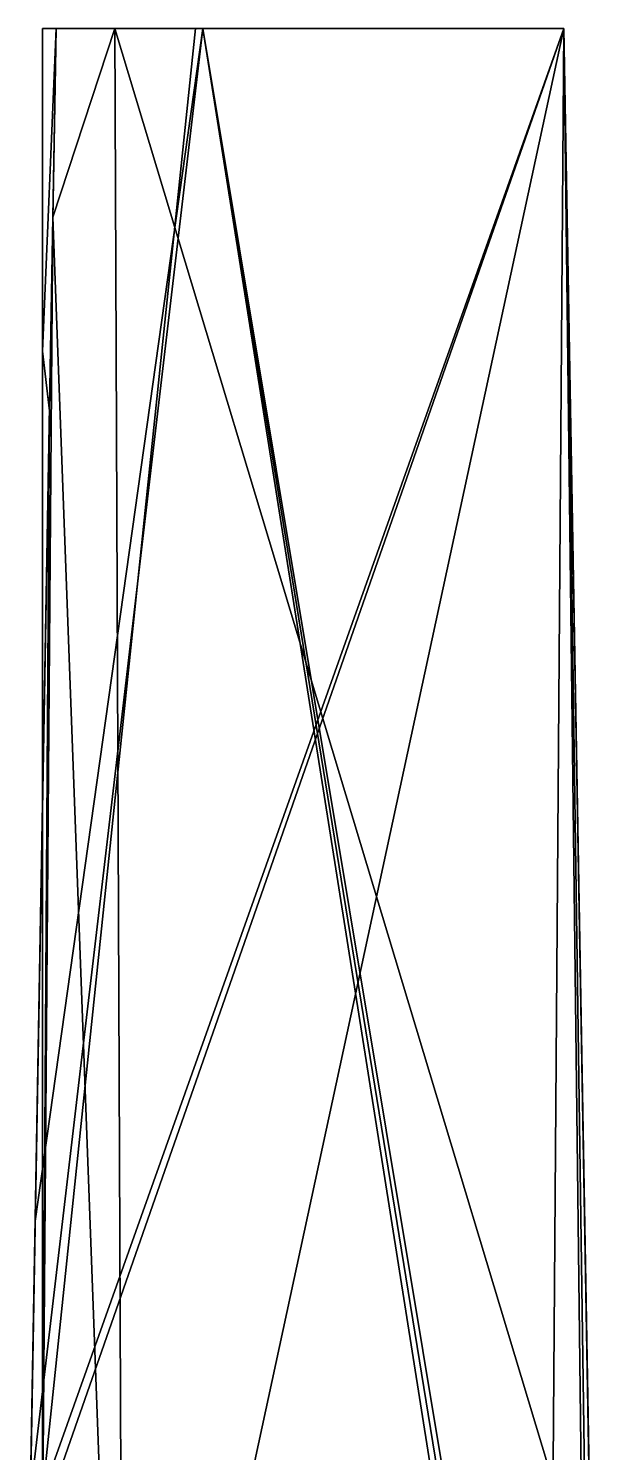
# Model space of a CAD drawing. Extents: x -4 to 137, y -13 to 10.
# Drawn here: x 134.02 to 136.67, y 3.93 to 10.42 of the extents above; entities that cross this region are included whole.
import ezdxf

# ---------------------------------------------------------------- set-up
doc = ezdxf.new("R2010")
doc.units = 0
doc.header["$MEASUREMENT"] = 0

msp = doc.modelspace()

# ---------------------------------------------------------------- linework, layer by layer
for points in [[(134.141129, 10.421289, -21.080412), (134.141129, 10.421292, -22.322254), (134.015686, 3.235027, -21.080412)], [(134.126114, 9.560989, -22.337276), (134.015686, 3.235027, -21.080412), (134.141129, 10.421292, -22.322254)], [(134.015686, 3.235027, -21.080412), (134.024536, 3.742153, -20.424633), (134.141129, 10.421289, -21.080412)], [(134.015686, 3.235027, -14.451065), (134.015686, 3.235026, -13.299438), (134.141129, 10.421289, -14.451065)], [(134.019363, 3.445386, -13.303131), (134.141129, 10.421289, -14.451065), (134.015686, 3.235026, -13.299438)], [(134.141129, 10.421289, -14.451065), (134.141129, 10.421288, -15.685015), (134.015686, 3.235027, -14.451065)], [(134.024536, 3.742044, -15.423006), (134.015686, 3.235027, -14.451065), (134.141129, 10.421288, -15.685015)], [(134.019363, 3.445386, -13.303131), (134.737717, 2.462885, -13.35501), (136.453995, 10.421822, -13.675086)], [(134.141129, 10.421292, -13.425586), (134.019363, 3.445386, -13.303131), (136.453995, 10.421822, -13.675086)], [(134.141129, 10.421289, -14.451065), (134.019363, 3.445386, -13.303131), (134.141129, 10.421292, -13.425586)], [(134.141129, 10.421292, -19.983173), (134.141129, 10.421289, -21.080412), (134.024536, 3.742153, -20.424633)], [(134.024536, 3.742153, -20.424633), (134.024551, 3.742448, -18.884594), (134.141129, 10.421292, -19.983173)], [(134.141129, 10.421288, -15.685015), (134.141129, 10.421288, -16.771126), (134.024536, 3.742044, -15.423006)], [(134.024551, 3.742449, -16.771122), (134.024536, 3.742044, -15.423006), (134.141129, 10.421288, -16.771126)], [(134.046234, 4.985324, -18.309082), (134.024551, 3.742448, -18.287384), (134.80928, 10.421823, -18.403982)], [(134.024551, 3.742448, -18.287384), (136.592255, -0.850135, -18.20723), (134.80928, 10.421823, -18.403982)], [(134.141129, 10.421292, -18.884596), (134.141129, 10.421292, -19.983173), (134.024551, 3.742448, -18.884594)], [(134.024551, 3.742448, -18.884594), (134.024551, 3.742448, -18.287384), (134.141129, 10.421292, -18.884596)], [(134.046234, 4.985324, -18.309082), (134.141129, 10.421292, -18.884596), (134.024551, 3.742448, -18.287384)], [(134.141129, 10.421288, -16.771126), (134.141129, 10.421289, -17.384886), (134.024551, 3.742449, -16.771122)], [(134.110718, 8.679492, -17.415293), (134.024551, 3.742449, -16.771122), (134.141129, 10.421289, -17.384886)], [(134.141129, 10.421291, -18.403982), (134.046234, 4.985324, -18.309082), (134.80928, 10.421823, -18.403982)], [(134.141129, 10.421292, -18.884596), (134.046234, 4.985324, -18.309082), (134.141129, 10.421291, -18.403982)], [(136.453995, 10.421823, -17.424885), (136.356796, -2.665047, -17.653316), (134.080154, 3.741964, -17.541483)], [(134.776352, 10.421823, -17.424885), (136.453995, 10.421823, -17.424885), (134.080154, 3.741964, -17.541483)], [(134.141129, 10.421289, -17.384886), (134.904297, 10.421823, -17.384886), (134.080154, 10.421822, -17.424885)], [(134.080154, 10.421822, -17.424885), (134.776352, 10.421823, -17.424885), (134.080154, 3.741964, -17.541483)], [(134.776352, 10.421823, -17.424885), (134.080154, 10.421822, -17.424885), (134.904297, 10.421823, -17.384886)], [(134.080154, 10.421822, -17.424885), (134.080154, 8.95019, -17.450573), (134.141129, 10.421289, -17.384886)], [(134.080154, 8.95019, -17.450573), (134.080154, 10.421822, -17.424885), (134.080154, 3.741964, -17.541483)], [(134.110718, 8.679492, -17.415293), (134.141129, 10.421289, -17.384886), (134.080154, 8.95019, -17.450573)], [(134.408768, 10.421824, -22.327991), (134.448792, 0.868749, -22.495464), (134.126114, 9.560989, -22.337276)], [(134.141129, 10.421292, -22.322254), (134.408768, 10.421824, -22.327991), (134.126114, 9.560989, -22.337276)], [(134.141129, 10.421292, -19.983173), (136.453995, 10.421824, -20.045929), (134.141129, 10.421289, -21.080412)], [(134.141129, 10.421289, -21.080412), (134.408768, 10.421824, -22.327991), (134.141129, 10.421292, -22.322254)], [(136.453995, 10.421824, -20.101994), (134.141129, 10.421289, -21.080412), (136.453995, 10.421824, -20.045929)], [(134.141129, 10.421292, -19.983173), (136.453995, 10.421822, -19.007133), (136.453995, 10.421824, -20.045929)], [(136.453995, 10.421824, -21.206402), (134.408768, 10.421824, -22.327991), (134.141129, 10.421289, -21.080412)], [(134.141129, 10.421289, -21.080412), (136.453995, 10.421824, -20.101994), (136.453995, 10.421824, -21.133448)], [(136.453995, 10.421824, -21.133448), (136.453995, 10.421824, -21.206402), (134.141129, 10.421289, -21.080412)], [(134.141129, 10.421289, -14.451065), (136.453995, 10.421824, -14.807822), (134.141129, 10.421288, -15.685015)], [(136.453995, 10.421824, -14.870872), (134.141129, 10.421288, -15.685015), (136.453995, 10.421824, -14.807822)], [(134.141129, 10.421289, -14.451065), (136.247421, 10.421822, -13.653376), (136.453995, 10.421824, -14.807822)], [(134.141129, 10.421288, -15.685015), (136.453995, 10.421824, -14.870872), (136.453995, 10.42182, -15.846226)], [(134.141129, 10.421288, -16.771126), (136.453995, 10.421824, -16.855833), (134.141129, 10.421289, -17.384886)], [(134.141129, 10.421288, -16.771126), (136.453995, 10.42182, -15.901722), (136.453995, 10.421824, -16.855833)], [(136.453995, 10.421824, -16.855833), (136.453995, 10.421824, -16.900358), (134.141129, 10.421289, -17.384886)], [(134.141129, 10.421289, -17.384886), (136.453995, 10.421824, -16.900358), (134.904297, 10.421823, -17.384886)], [(136.453995, 10.421822, -18.951), (134.141129, 10.421292, -18.884596), (134.80928, 10.421823, -18.403982)], [(134.80928, 10.421823, -18.403982), (134.141129, 10.421292, -18.884596), (134.141129, 10.421291, -18.403982)], [(136.453995, 10.421822, -19.007133), (134.141129, 10.421292, -19.983173), (136.453995, 10.421822, -18.951)], [(134.141129, 10.421292, -18.884596), (136.453995, 10.421822, -18.951), (134.141129, 10.421292, -19.983173)], [(134.141129, 10.421289, -14.451065), (134.141129, 10.421292, -13.425586), (136.247421, 10.421822, -13.653376)], [(136.247421, 10.421822, -13.653376), (134.141129, 10.421292, -13.425586), (136.453995, 10.421822, -13.675086)], [(134.141129, 10.421288, -15.685015), (136.453995, 10.42182, -15.846226), (134.141129, 10.421288, -16.771126)], [(136.453995, 10.42182, -15.901722), (134.141129, 10.421288, -16.771126), (136.453995, 10.42182, -15.846226)], [(136.579834, 3.212488, -22.491745), (134.448792, 0.868749, -22.495464), (134.408768, 10.421824, -22.327991)], [(136.453995, 10.421824, -22.363689), (136.579834, 3.212488, -22.491745), (134.408768, 10.421824, -22.327991)], [(134.408768, 10.421824, -22.327991), (136.453995, 10.421824, -21.206402), (136.453995, 10.421824, -22.363689)], [(134.737717, 2.462885, -13.35501), (136.550568, 2.442303, -13.545186), (136.453995, 10.421822, -13.675086)], [(136.453995, 10.421823, -17.424885), (134.776352, 10.421823, -17.424885), (136.453995, 10.421823, -17.384886)], [(134.904297, 10.421823, -17.384886), (136.453995, 10.421823, -17.384886), (134.776352, 10.421823, -17.424885)], [(136.453995, 10.421822, -18.914871), (136.453995, 10.421822, -18.951), (134.80928, 10.421823, -18.403982)], [(134.80928, 10.421823, -18.403982), (136.453995, 10.421821, -18.403982), (136.453995, 10.421822, -18.914871)], [(134.80928, 10.421823, -18.403982), (136.646851, -0.62667, -18.21113), (136.453995, 10.421821, -18.403982)], [(136.592255, -0.850135, -18.20723), (136.558685, -0.343557, -18.216072), (134.80928, 10.421823, -18.403982)], [(136.558685, -0.343557, -18.216072), (136.646851, -0.62667, -18.21113), (134.80928, 10.421823, -18.403982)], [(134.904297, 10.421823, -17.384886), (136.453995, 10.421824, -16.900358), (136.453995, 10.421823, -17.384886)], [(136.453995, 10.421822, -13.675086), (136.453995, 10.421824, -14.807822), (136.247421, 10.421822, -13.653376)], [(136.611649, -0.628332, -17.617765), (136.356796, -2.665047, -17.653316), (136.453995, 10.421823, -17.424885)], [(136.579834, 3.212488, -22.491745), (136.453995, 10.421824, -22.363689), (136.579834, 3.212488, -21.147713)], [(136.453995, 10.421824, -20.045929), (136.453995, 10.421822, -19.007133), (136.453995, 10.421824, -20.101994)], [(136.453995, 10.421824, -22.363689), (136.453995, 10.421822, -19.007133), (136.579834, 3.212488, -21.147713)], [(136.453995, 10.421824, -20.101994), (136.453995, 10.421822, -19.007133), (136.453995, 10.421824, -21.133448)], [(136.453995, 10.421824, -21.206402), (136.453995, 10.421822, -19.007133), (136.453995, 10.421824, -22.363689)], [(136.453995, 10.421824, -21.133448), (136.453995, 10.421822, -19.007133), (136.453995, 10.421824, -21.206402)], [(136.453995, 10.421824, -14.807822), (136.453995, 10.421822, -13.675086), (136.453995, 10.421824, -14.870872)], [(136.453995, 10.42182, -15.846226), (136.453995, 10.421824, -14.870872), (136.453995, 10.42182, -15.901722)], [(136.453995, 10.421824, -14.870872), (136.453995, 10.421822, -13.675086), (136.453995, 10.42182, -15.901722)], [(136.453995, 10.421824, -16.855833), (136.453995, 10.42182, -15.901722), (136.453995, 10.421824, -16.900358)], [(136.453995, 10.421824, -16.900358), (136.453995, 10.42182, -15.901722), (136.453995, 10.421823, -17.384886)], [(136.453995, 10.42182, -15.901722), (136.642044, -0.351695, -17.572937), (136.453995, 10.421823, -17.384886)], [(136.641586, -0.32533, -17.612478), (136.611649, -0.628332, -17.617765), (136.453995, 10.421823, -17.424885)], [(136.453995, 10.421823, -17.384886), (136.642044, -0.351695, -17.572937), (136.453995, 10.421823, -17.424885)], [(136.453995, 10.421823, -17.424885), (136.642044, -0.351695, -17.572937), (136.641586, -0.32533, -17.612478)], [(136.579834, 3.212488, -21.147713), (136.453995, 10.421822, -19.007133), (136.579956, 3.205133, -20.064476)], [(136.453995, 10.421822, -18.951), (136.646851, -0.62667, -18.21113), (136.453995, 10.421822, -19.007133)], [(136.579956, 3.205133, -20.064476), (136.453995, 10.421822, -19.007133), (136.581024, 3.144569, -19.002916)], [(136.453995, 10.421822, -19.007133), (136.646851, -0.62667, -18.21113), (136.581024, 3.144569, -19.002916)], [(136.453995, 10.421822, -18.914871), (136.646851, -0.62667, -18.21113), (136.453995, 10.421822, -18.951)], [(136.453995, 10.421821, -18.403982), (136.646851, -0.62667, -18.21113), (136.453995, 10.421822, -18.914871)], [(136.626938, 0.514143, -14.570796), (136.633408, 0.142885, -14.745975), (136.453995, 10.421822, -13.675086)], [(136.453995, 10.421822, -13.675086), (136.550568, 2.442303, -13.545186), (136.581482, 3.117592, -13.560288)], [(136.633408, 0.142885, -14.745975), (136.67131, -2.028648, -15.104321), (136.453995, 10.421822, -13.675086)], [(136.581482, 3.117592, -13.560288), (136.626938, 0.514143, -14.570796), (136.453995, 10.421822, -13.675086)], [(136.67131, -2.028648, -15.104321), (136.642731, -0.391153, -17.513762), (136.453995, 10.421822, -13.675086)], [(136.453995, 10.421822, -13.675086), (136.642731, -0.391153, -17.513762), (136.453995, 10.42182, -15.901722)], [(136.642731, -0.391153, -17.513762), (136.642044, -0.351695, -17.572937), (136.453995, 10.42182, -15.901722)], [(134.015686, 3.235026, -22.447729), (134.126114, 9.560989, -22.337276), (134.076202, 3.133037, -22.449432)], [(134.015686, 3.235027, -21.080412), (134.126114, 9.560989, -22.337276), (134.015686, 3.235026, -22.447729)], [(134.126114, 9.560989, -22.337276), (134.448792, 0.868749, -22.495464), (134.076202, 3.133037, -22.449432)], [(134.080154, 8.95019, -17.450573), (134.080154, 3.741964, -17.541483), (134.110718, 8.679492, -17.415293)], [(134.024551, 3.742449, -16.771122), (134.110718, 8.679492, -17.415293), (134.024551, 3.742449, -17.501482)], [(134.024551, 3.742449, -17.501482), (134.110718, 8.679492, -17.415293), (134.080154, 3.741964, -17.541483)]]:
    msp.add_3dface(points)

doc.saveas('drawing.dxf')
